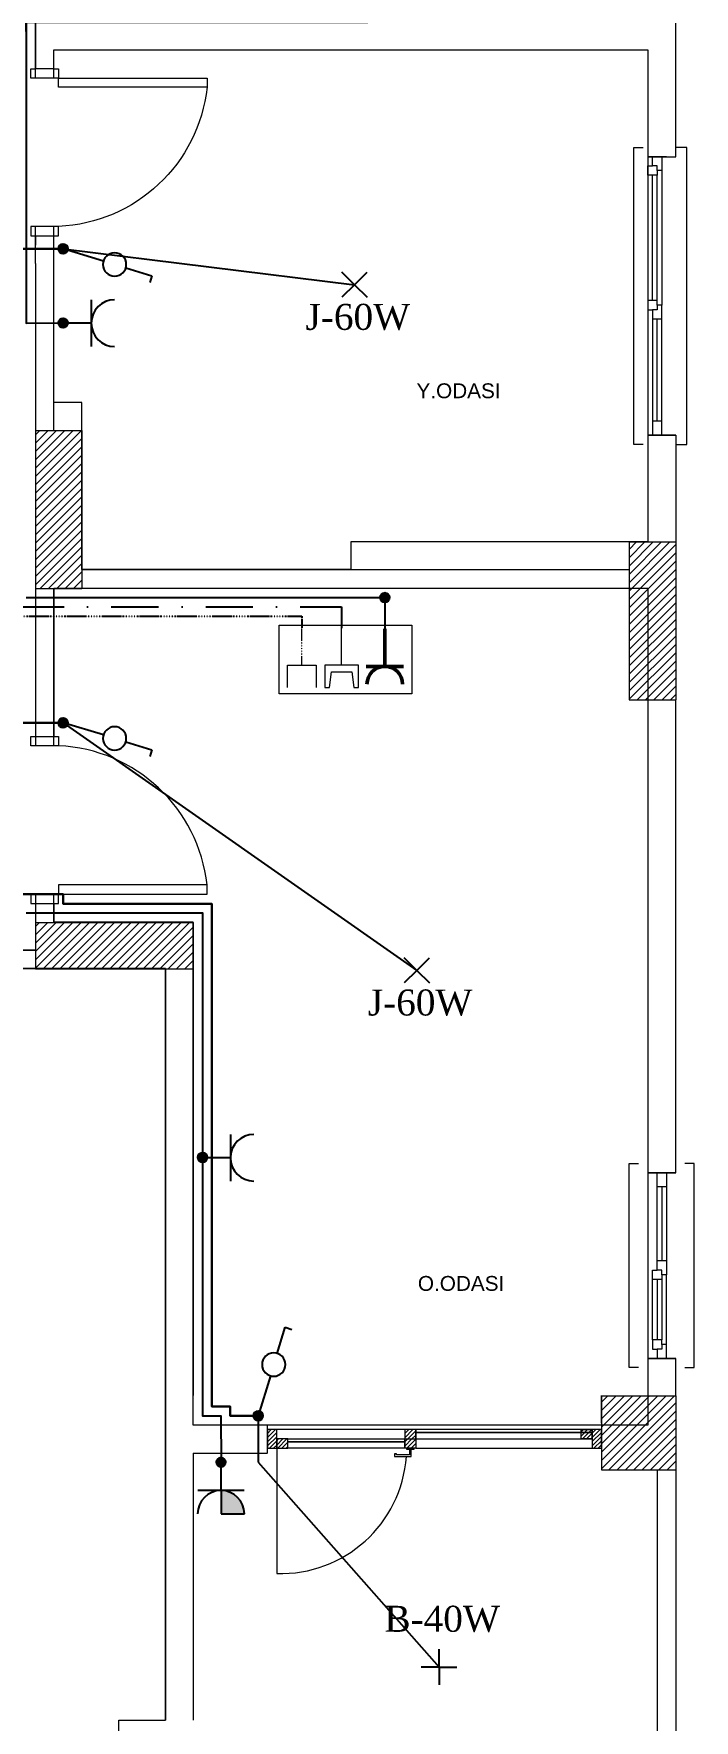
# Model space of a CAD drawing. Header units: millimetres. Extents: x 3395 to 31170, y 2853 to 7104.
# Drawn here: x 16181 to 16537, y 4691 to 5600 of the extents above; entities that cross this region are included whole.
import ezdxf

# ---------------------------------------------------------------- set-up
doc = ezdxf.new("R2010")
doc.units = ezdxf.units.MM
doc.linetypes.add('DASHDOTX2', pattern=[50.8, 25.4, -12.7, 0, -12.7])
doc.linetypes.add('DIVIDE', pattern=[1.25, 0.5, -0.25, 0, -0.25, 0, -0.25])
for name, color, linetype in [('AydınlatmaT.', 1, 'Continuous'), ('Elektrik T.', 4, 'Continuous'), ('S', 2, 'Continuous'), ('Telefon', 3, 'DIVIDE'), ('Televizyon', 255, 'DASHDOTX2'), ('YazılarY.', 7, 'Continuous')]:
    doc.layers.add(name, color=color, linetype=linetype)
for name, color, linetype, lineweight in [('Duvar', 7, 'Continuous', 20), ('EHAT-TV', 7, 'Continuous', 20), ('EHAT_PRIZ', 4, 'Continuous', 50), ('elk035', 3, 'Continuous', 30), ('KAPEN', 30, 'Continuous', 13), ('OK', 51, 'Continuous', 20), ('TR', 252, 'Continuous', 5)]:
    doc.layers.add(name, color=color, linetype=linetype, lineweight=lineweight)
doc.styles.add('MEKAN', font='times.ttf')
doc.styles.get("Standard").update_dxf_attribs({"font": 'arial.ttf'})
pattern_1 = [(225, (4504498.5887, -378640.9306), (1.12253201513, -1.12253201513), [])]
pattern_2 = [(225, (4504488.5887, -378670.9308), (1.12253201513, -1.12253201513), [])]

# ---------------------------------------------------------------- blocks, each defined once
blk = doc.blocks.new('RR9-1A')
at = {"layer": 'KAPEN'}
for points in [[(0, 0), (0, -2.5), (5, -2.5), (5, 12.5), (0, 12.5), (0, 10)], [(90, 0), (90, -2.5), (85, -2.5), (85, 12.5), (90, 12.5), (90, 10)]]:
    blk.add_lwpolyline(points, dxfattribs=at)
blk.add_lwpolyline([(5, -82.5), (10, -82.5), (10, -2.5), (5, -2.5)], close=True, dxfattribs=at)
blk.add_arc((0.74, 1.33), 84.34, 276.30069, 357.39453, dxfattribs=at)
blk = doc.blocks.new('ÜÇLÜ GRUP(TEL-TV-PRİZ)')
at = {"layer": 'EHAT-TV', "linetype": 'Continuous'}
blk.add_line((21.45, -2.02), (1.58, -2.02), dxfattribs=at)
at = {"layer": 'EHAT-TV', "color": 7, "lineweight": 20}
blk.add_lwpolyline([(25.05, 3.38), (33.45, 4.58), (33.45, 6.98), (21.45, 6.98), (21.45, -11.02), (33.45, -11.02), (33.45, -8.61), (25.05, -7.42), (25.05, 3.38)], dxfattribs=at)
at = {"layer": 'EHAT_PRIZ'}
for p, q in [((22.13, 31.26), (22.13, 11.18)), ((22.13, 21.22), (1.95, 21.22))]:
    blk.add_line(p, q, dxfattribs=at)
blk.add_arc((31.73, 21.22), 9.6, 90, 270, dxfattribs=at)
at = {"layer": 'OK'}
blk.add_lwpolyline([(0, 35.7), (36.98, 35.7), (36.98, -35.7), (0, -35.7)], close=True, dxfattribs=at)
at = {"layer": 'Telefon', "color": 3, "linetype": 'Continuous', "lineweight": 20}
for p, q in [((21.45, -15.78), (33.45, -15.78)), ((21.45, -31.14), (21.45, -15.78)), ((33.45, -31.14), (21.45, -31.14))]:
    blk.add_line(p, q, dxfattribs=at)
at = {"layer": 'Telefon', "color": 3, "linetype": 'DIVIDE', "lineweight": 20}
blk.add_line((21.45, -23.46), (1.58, -23.46), dxfattribs=at)
blk = doc.blocks.new('B')
at = {"layer": 'elk035'}
blk.add_hatch(color=256, dxfattribs=at).paths.add_polyline_path([(2.5, 0, 1), (-2.5, 0, 1)])
blk.add_circle((0, 0), 2.5, dxfattribs=at)
blk = doc.blocks.new('NORA')
for p, q in [((0, 0.2275), (-0.0318, 0.2275)), ((0, 0.105), (0, 0.2275))]:
    blk.add_line(p, q)
blk.add_circle((0, 0.0525), 0.0525)
blk = doc.blocks.new('A')
at = {"layer": 'S', "xscale": 100, "yscale": 100, "zscale": 100, "rotation": 180}
blk.add_blockref('NORA', (0, 0), dxfattribs=at)

msp = doc.modelspace()

# ---------------------------------------------------------------- hatches: boundary and pattern name
at = {"layer": 'Elektrik T.'}
h = msp.add_hatch(color=256, dxfattribs=at)
h.dxf.hatch_style = 1
h.paths.add_polyline_path([(16281.57, 4815.26), (16281.57, 4802.66), (16294.17, 4802.66, 0.414214)])
at = {"layer": 'TR'}
h = msp.add_hatch(dxfattribs=at)
h.set_pattern_fill('ANSI31', color=256, scale=0.5, angle=180, style=0)
h.set_pattern_definition(pattern_1)
h.paths.add_polyline_path([(16306.57, 4838.06), (16311.57, 4838.06), (16311.57, 4843.06), (16311.57, 4848.06), (16306.57, 4848.06)])
h = msp.add_hatch(dxfattribs=at)
h.set_pattern_fill('ANSI31', color=256, scale=0.5, angle=180, style=0)
h.set_pattern_definition(pattern_1)
h.paths.add_polyline_path([(16380.57, 4843.06), (16386.57, 4843.06), (16386.57, 4846.56), (16386.57, 4848.06), (16380.57, 4848.06)])
h = msp.add_hatch(dxfattribs=at)
h.set_pattern_fill('ANSI31', color=256, scale=0.5, angle=180, style=0)
h.set_pattern_definition(pattern_2)
h.paths.add_polyline_path([(16475.57, 4843.06), (16481.57, 4843.06), (16481.57, 4848.06), (16475.57, 4848.06), (16475.57, 4846.56)])
h = msp.add_hatch(dxfattribs=at)
h.set_pattern_fill('ANSI31', color=256, scale=0.5, angle=180, style=0)
h.set_pattern_definition(pattern_2)
h.paths.add_polyline_path([(16481.57, 4843.06), (16481.57, 4838.06), (16486.57, 4838.06), (16486.57, 4848.06), (16481.57, 4848.06)])
h = msp.add_hatch(dxfattribs=at)
h.set_pattern_fill('ANSI31', color=256, scale=0.5, angle=180, style=0)
h.set_pattern_definition(pattern_1)
h.paths.add_polyline_path([(16311.57, 4838.06), (16317.57, 4838.06), (16317.57, 4841.56), (16317.57, 4843.06), (16311.57, 4843.06)])
h = msp.add_hatch(dxfattribs=at)
h.set_pattern_fill('ANSI31', color=256, scale=0.5, angle=180, style=0)
h.set_pattern_definition(pattern_1)
h.paths.add_polyline_path([(16380.57, 4838.06), (16386.57, 4838.06), (16386.57, 4843.06), (16380.57, 4843.06)])

# ---------------------------------------------------------------- linework, layer by layer
at = {"layer": 'AydınlatmaT.'}
for p, q in [((16218.21, 5477.71), (16196.57, 5484.29)), ((16196.57, 5484.29), (16353.49, 5464.99)), ((16218.21, 5222.36), (16196.57, 5228.94)), ((16196.57, 5228.94), (16387.06, 5095.54)), ((16308.16, 4877.1), (16301.57, 4855.46)), ((16301.57, 4855.46), (16301.57, 4835.46)), ((16301.57, 4835.46), (16301.57, 4830.46)), ((16301.57, 4830.46), (16399.05, 4720.09))]:
    msp.add_line(p, q, dxfattribs=at)
at = {"layer": 'AydınlatmaT.', "color": 1}
for p, q in [((16353.49, 5464.99), (16346.7, 5471.78)), ((16353.49, 5464.99), (16360.28, 5471.78)), ((16353.49, 5464.99), (16346.7, 5458.2)), ((16353.49, 5464.99), (16360.28, 5458.2)), ((16387.06, 5095.54), (16380.27, 5102.33)), ((16387.06, 5095.54), (16393.85, 5102.33)), ((16387.06, 5095.54), (16380.27, 5088.75)), ((16387.06, 5095.54), (16393.85, 5088.75)), ((16399.05, 4720.09), (16399.05, 4729.69)), ((16399.05, 4720.09), (16389.45, 4720.09)), ((16399.05, 4720.09), (16408.65, 4720.09)), ((16399.05, 4720.09), (16399.05, 4710.49))]:
    msp.add_line(p, q, dxfattribs=at)
at = {"layer": 'AydınlatmaT.'}
for points in [[(16171.57, 5484.29), (16191.57, 5484.29), (16196.57, 5484.29), (16191.57, 5484.29), (16171.57, 5484.29)], [(16161.57, 5228.94), (16191.57, 5228.94), (16196.57, 5228.94), (16161.57, 5228.94)], [(16004.49, 5136.46), (16191.57, 5136.56), (16196.57, 5136.56), (16196.57, 5131.46), (16196.57, 5131.46), (16271.57, 5131.46), (16276.57, 5131.46), (16276.57, 4860.46), (16276.57, 4860.46), (16281.57, 4860.46), (16286.57, 4860.46), (16286.57, 4855.46), (16301.57, 4855.46), (16286.57, 4855.46), (16286.57, 4860.46), (16276.57, 4860.46), (16276.57, 5131.46), (16196.57, 5131.46), (16196.57, 5136.56), (16156.57, 5136.56)]]:
    msp.add_lwpolyline(points, dxfattribs=at)
at = {"layer": 'Duvar'}
for p, q in [((16526.57, 5533.96), (16526.57, 5718.96)), ((16181.57, 5611.36), (16181.57, 5581.36)), ((16191.57, 5581.36), (16191.57, 5591.46)), ((16191.57, 5591.46), (16511.57, 5591.46)), ((16271.57, 5591.36), (16271.57, 5591.36)), ((16511.57, 5591.46), (16511.57, 5533.96)), ((16191.57, 5581.36), (16181.57, 5581.36)), ((16511.57, 5533.96), (16526.57, 5533.96)), ((16511.57, 5533.96), (16526.57, 5533.96)), ((16521.57, 5533.96), (16511.57, 5533.96)), ((16511.57, 5533.96), (16521.57, 5533.96)), ((16511.57, 5533.96), (16521.57, 5533.96)), ((16511.57, 5533.96), (16521.57, 5533.96)), ((16511.57, 5533.96), (16526.57, 5533.96)), ((16514.07, 5533.96), (16519.07, 5533.96)), ((16519.07, 5526.46), (16519.07, 5453.96)), ((16511.57, 5523.96), (16511.57, 5456.46)), ((16514.07, 5456.46), (16514.07, 5523.96)), ((16516.57, 5456.46), (16516.57, 5523.96)), ((16181.57, 5491.36), (16191.57, 5491.36)), ((16181.57, 5491.36), (16181.57, 5486.36)), ((16191.57, 5386.46), (16191.57, 5491.36)), ((16181.57, 5476.36), (16181.57, 5386.46)), ((16514.07, 5446.46), (16514.07, 5391.46)), ((16519.07, 5446.46), (16514.07, 5446.46)), ((16516.57, 5391.46), (16516.57, 5446.46)), ((16519.07, 5391.46), (16519.07, 5446.46)), ((16181.55, 5386.36), (16206.55, 5386.36)), ((16181.55, 5386.36), (16181.55, 5301.36)), ((16206.55, 5386.36), (16206.55, 5301.36)), ((16511.57, 5383.96), (16511.57, 5326.46)), ((16511.57, 5383.96), (16526.57, 5383.96)), ((16526.57, 5383.96), (16511.57, 5383.96)), ((16521.57, 5383.96), (16511.57, 5383.96)), ((16511.57, 5383.96), (16521.57, 5383.96)), ((16511.57, 5383.96), (16521.57, 5383.96)), ((16511.57, 5383.96), (16521.57, 5383.96)), ((16511.57, 5383.96), (16526.57, 5383.96)), ((16526.57, 5383.96), (16526.57, 5326.46)), ((16181.57, 5331.36), (16181.55, 5331.36)), ((16501.55, 5326.36), (16526.55, 5326.36)), ((16501.55, 5326.36), (16501.55, 5241.36)), ((16526.55, 5326.36), (16526.55, 5241.36)), ((16181.55, 5321.36), (16181.57, 5321.36)), ((16206.57, 5311.46), (16501.57, 5311.46)), ((16181.55, 5301.36), (16206.55, 5301.36)), ((16181.57, 5301.56), (16181.57, 5221.56)), ((16191.57, 5301.46), (16191.57, 5221.56)), ((16206.57, 5301.46), (16501.57, 5301.46)), ((16501.55, 5241.36), (16526.55, 5241.36)), ((16511.57, 5241.46), (16511.57, 4986.46)), ((16526.57, 4986.46), (16526.57, 5241.46)), ((16181.57, 5221.56), (16191.57, 5221.56)), ((16181.57, 5131.56), (16181.57, 5121.56)), ((16181.57, 5131.56), (16191.57, 5131.56)), ((16191.57, 5131.56), (16191.57, 5121.56)), ((16181.55, 5121.36), (16266.55, 5121.36)), ((16181.55, 5121.36), (16181.55, 5096.36)), ((16266.55, 5121.36), (16266.55, 5096.36)), ((15991.57, 5106.46), (16181.57, 5106.46)), ((15991.57, 5096.46), (16181.57, 5096.46)), ((16181.55, 5096.36), (16266.55, 5096.36)), ((16251.57, 5096.46), (16251.57, 4691.56)), ((16266.57, 5096.56), (16266.57, 4866.46)), ((16511.57, 4986.46), (16526.57, 4986.46)), ((16526.57, 4986.46), (16511.57, 4986.46)), ((16516.57, 4938.96), (16516.57, 4978.96)), ((16519.07, 4978.96), (16519.07, 4938.96)), ((16521.57, 4978.96), (16521.57, 4938.96)), ((16521.57, 4938.96), (16516.57, 4938.96)), ((16514.07, 4896.46), (16514.07, 4928.96)), ((16516.57, 4928.96), (16516.57, 4896.46)), ((16519.07, 4928.96), (16519.07, 4896.46)), ((16521.57, 4893.96), (16521.57, 4931.46)), ((16511.57, 4886.46), (16511.57, 4866.46)), ((16511.57, 4886.46), (16526.57, 4886.46)), ((16526.57, 4886.46), (16511.57, 4886.46)), ((16526.57, 4866.46), (16526.57, 4886.46)), ((16486.55, 4866.36), (16526.55, 4866.36)), ((16486.55, 4866.36), (16486.55, 4826.36)), ((16486.57, 4851.51), (16486.57, 4866.51)), ((16526.55, 4866.36), (16526.55, 4826.36)), ((16306.57, 4850.46), (16266.57, 4850.46)), ((16306.57, 4835.51), (16306.57, 4850.51)), ((16306.57, 4845.51), (16306.57, 4840.51)), ((16386.57, 4848.06), (16311.57, 4848.06)), ((16266.57, 4835.46), (16306.57, 4835.46)), ((16266.57, 4835.46), (16266.57, 4691.56)), ((16386.57, 4838.06), (16486.57, 4838.06)), ((16486.55, 4826.36), (16526.55, 4826.36))]:
    msp.add_line(p, q, dxfattribs=at)
for points in [[(16181.57, 5576.36), (16181.57, 5616.36)], [(16191.57, 5576.36), (16191.57, 5591.46), (16226.57, 5591.46), (16226.57, 5591.46), (16511.57, 5591.46), (16511.57, 5326.46), (16351.57, 5326.46), (16351.57, 5311.46), (16206.57, 5311.46), (16206.57, 5401.46), (16191.57, 5401.46), (16191.57, 5496.36)], [(16509.07, 5378.96), (16504.07, 5378.96), (16504.07, 5538.96), (16509.07, 5538.96)], [(16526.57, 5378.96), (16532.57, 5378.96), (16532.57, 5538.96), (16526.57, 5538.96)], [(16516.57, 5526.46), (16516.57, 5523.96), (16511.57, 5523.96), (16511.57, 5528.96), (16514.07, 5528.96)], [(16519.07, 5533.96), (16519.07, 5526.46), (16516.57, 5526.46), (16516.57, 5528.96), (16514.07, 5528.96), (16514.07, 5533.96)], [(16181.57, 5476.36), (16181.57, 5496.36)], [(16181.57, 5476.36), (16181.57, 5331.36), (16181.55, 5331.36)], [(16516.57, 5453.96), (16516.57, 5456.46), (16511.57, 5456.46), (16511.57, 5451.46), (16514.07, 5451.46)], [(16519.07, 5446.46), (16519.07, 5453.96), (16516.57, 5453.96), (16516.57, 5451.46), (16514.07, 5451.46), (16514.07, 5446.46)], [(16519.07, 5383.96), (16519.07, 5391.46), (16514.07, 5391.46), (16514.07, 5383.96)], [(16181.55, 5321.36), (16181.57, 5321.36), (16181.57, 5216.56)], [(16191.57, 5301.46), (16511.57, 5301.46), (16511.57, 4850.46), (16266.57, 4850.46), (16266.57, 5121.46), (16191.57, 5121.46), (16191.57, 5136.56)], [(16191.57, 5216.56), (16191.57, 5301.46)], [(16181.57, 5136.56), (16181.57, 5106.46), (15986.57, 5106.46)], [(15891.57, 4686.46), (15906.57, 4686.46), (15906.57, 4666.46), (16226.57, 4666.46), (16226.57, 4691.46), (16251.57, 4691.46), (16251.57, 5096.46), (15986.57, 5096.46)], [(16506.57, 4881.46), (16501.57, 4881.46), (16501.57, 4991.46), (16506.57, 4991.46)], [(16531.57, 4881.46), (16536.57, 4881.46), (16536.57, 4991.46), (16531.57, 4991.46)], [(16521.57, 4986.46), (16521.57, 4978.96), (16516.57, 4978.96), (16516.57, 4986.46)], [(16521.57, 4938.96), (16521.57, 4931.46), (16519.07, 4931.46), (16519.07, 4933.96), (16516.57, 4933.96), (16516.57, 4938.96)], [(16519.07, 4931.46), (16519.07, 4928.96), (16514.07, 4928.96), (16514.07, 4933.96), (16516.57, 4933.96)], [(16519.07, 4893.96), (16519.07, 4896.46), (16514.07, 4896.46), (16514.07, 4891.46), (16516.57, 4891.46)], [(16521.57, 4886.46), (16521.57, 4893.96), (16519.07, 4893.96), (16519.07, 4891.46), (16516.57, 4891.46), (16516.57, 4886.46)], [(16486.57, 4851.46), (16486.57, 4851.46), (16486.57, 4866.46), (16486.57, 4866.46)], [(16311.57, 4838.06), (16311.57, 4770.56)], [(16526.57, 4826.46), (16526.57, 4605.46), (16256.57, 4605.46), (16256.57, 4621.46), (16256.57, 4651.46)], [(16516.57, 4826.46), (16516.57, 4615.46), (16266.57, 4615.46), (16266.57, 4631.46), (16266.57, 4651.46)]]:
    msp.add_lwpolyline(points, dxfattribs=at)
for points in [[(16306.57, 4838.06), (16311.57, 4838.06), (16311.57, 4848.06), (16306.57, 4848.06)], [(16386.57, 4848.06), (16380.57, 4848.06), (16380.57, 4843.06), (16386.57, 4843.06)], [(16481.57, 4848.06), (16386.57, 4848.06), (16386.57, 4846.56), (16481.57, 4846.56)], [(16481.57, 4846.56), (16386.57, 4846.56), (16386.57, 4843.06), (16481.57, 4843.06)], [(16475.57, 4848.06), (16481.57, 4848.06), (16481.57, 4843.06), (16475.57, 4843.06)], [(16481.57, 4838.06), (16486.57, 4838.06), (16486.57, 4848.06), (16481.57, 4848.06)], [(16317.57, 4843.06), (16311.57, 4843.06), (16311.57, 4838.06), (16317.57, 4838.06)], [(16317.57, 4843.06), (16380.57, 4843.06), (16380.57, 4841.56), (16317.57, 4841.56)], [(16317.57, 4841.56), (16380.57, 4841.56), (16380.57, 4838.06), (16317.57, 4838.06)], [(16375.07, 4833.56), (16384.07, 4833.56), (16384.07, 4837.56), (16383.07, 4837.56), (16383.07, 4834.56), (16376.07, 4834.56), (16376.07, 4835.06), (16375.07, 4835.06)], [(16380.57, 4843.06), (16386.57, 4843.06), (16386.57, 4838.06), (16380.57, 4838.06)], [(16381.57, 4838.06), (16381.57, 4837.56), (16385.57, 4837.56), (16385.57, 4838.06)]]:
    msp.add_lwpolyline(points, close=True, dxfattribs=at)
msp.add_arc((16313.72, 4838.41), 67.88, 268.1858, 355.90662, dxfattribs=at)
at = {"layer": 'Elektrik T.', "color": 4}
for p, q in [((16211.65, 5456.82), (16211.65, 5431.72)), ((16211.65, 5444.27), (16196.44, 5444.27)), ((16286.65, 5007.12), (16286.65, 4982.01)), ((16286.65, 4994.56), (16271.44, 4994.56)), ((16281.57, 4815.26), (16281.57, 4830.46)), ((16294.12, 4815.26), (16269.02, 4815.26))]:
    msp.add_line(p, q, dxfattribs=at)
at = {"layer": 'Elektrik T.'}
for p, q in [((16281.57, 4815.26), (16281.57, 4802.66)), ((16281.57, 4802.66), (16294.17, 4802.66))]:
    msp.add_line(p, q, dxfattribs=at)
for points in [[(16112.11, 5881.54), (16111.96, 5856.51), (16171.57, 5856.51), (16171.57, 5856.51), (16171.57, 5833.8), (16196.57, 5833.88), (16196.57, 5706.36), (16196.57, 5701.36), (16181.57, 5701.36), (16176.57, 5701.36), (16196.57, 5701.36), (16196.57, 5701.36), (16176.57, 5701.36), (16176.57, 5601.46), (16176.57, 5606.46), (16360.59, 5606.46), (16176.57, 5606.46), (16176.57, 5444.27), (16196.57, 5444.35)], [(16176.57, 5296.37), (16369.83, 5296.37), (16369.83, 5279.51)], [(16176.57, 5126.46), (16266.57, 5126.46), (16271.57, 5126.46), (16271.57, 4994.56), (16271.54, 4855.46), (16271.54, 4855.46), (16281.54, 4855.53), (16281.57, 4830.46)]]:
    msp.add_lwpolyline(points, dxfattribs=at)
at = {"layer": 'Elektrik T.', "color": 4}
for centre, start, end in [((16224.25, 5444.27), 90, 180), ((16224.25, 5444.27), 180, 270), ((16299.25, 4994.56), 90, 180), ((16299.25, 4994.56), 180, 270), ((16281.57, 4802.66), 90, 180), ((16281.57, 4802.66), 0, 90)]:
    msp.add_arc(centre, 12.6, start, end, dxfattribs=at)
at = {"layer": 'Telefon'}
msp.add_lwpolyline([(15859.98, 4884.64), (15913.15, 4884.64), (15896.57, 4884.64), (15901.57, 4884.64), (15901.57, 5126.46), (15901.57, 5131.46), (16166.57, 5131.46), (16166.57, 5131.46), (16166.57, 5286.42), (16166.57, 5286.42), (16325.15, 5286.42), (16325.15, 5279.88)], dxfattribs=at)
at = {"layer": 'Televizyon'}
msp.add_lwpolyline([(15859.98, 4863.2), (15913.15, 4863.2), (15891.57, 4863.2), (15896.57, 4863.15), (15896.57, 5121.46), (15896.57, 5126.46), (16171.57, 5126.36), (16171.57, 5126.36), (16171.57, 5291.42), (16171.57, 5291.42), (16171.57, 5291.42), (16346.58, 5291.42), (16346.58, 5279.88)], dxfattribs=at)
at = {"layer": 'TR', "ltscale": 2}
for p, q in [((16181.55, 5384.05), (16183.86, 5386.36)), ((16181.55, 5379.56), (16188.35, 5386.36)), ((16181.55, 5375.07), (16192.84, 5386.36)), ((16181.55, 5370.58), (16197.33, 5386.36)), ((16181.55, 5366.09), (16201.82, 5386.36)), ((16181.55, 5361.6), (16206.31, 5386.36)), ((16181.55, 5357.11), (16206.55, 5382.11)), ((16181.55, 5352.62), (16206.55, 5377.62)), ((16181.55, 5348.13), (16206.55, 5373.13)), ((16181.55, 5343.64), (16206.55, 5368.64)), ((16181.55, 5339.15), (16206.55, 5364.15)), ((16181.55, 5334.66), (16206.55, 5359.66)), ((16181.55, 5330.17), (16206.55, 5355.17)), ((16181.55, 5325.68), (16206.55, 5350.68)), ((16181.55, 5321.19), (16206.55, 5346.19)), ((16181.55, 5316.7), (16206.55, 5341.7)), ((16181.55, 5312.21), (16206.55, 5337.21)), ((16181.55, 5307.72), (16206.55, 5332.72)), ((16181.55, 5303.23), (16206.55, 5328.23)), ((16501.55, 5322.39), (16505.52, 5326.36)), ((16501.55, 5317.9), (16510.01, 5326.36)), ((16501.55, 5313.41), (16514.5, 5326.36)), ((16501.55, 5308.92), (16518.99, 5326.36)), ((16501.55, 5304.43), (16523.48, 5326.36)), ((16184.17, 5301.36), (16206.55, 5323.74)), ((16188.66, 5301.36), (16206.55, 5319.25)), ((16501.55, 5299.94), (16526.55, 5324.94)), ((16501.55, 5295.45), (16526.55, 5320.45)), ((16193.15, 5301.36), (16206.55, 5314.76)), ((16197.64, 5301.36), (16206.55, 5310.27)), ((16501.55, 5290.96), (16526.55, 5315.96)), ((16501.55, 5286.47), (16526.55, 5311.47)), ((16202.13, 5301.36), (16206.55, 5305.78)), ((16501.55, 5281.98), (16526.55, 5306.98)), ((16501.55, 5277.49), (16526.55, 5302.49)), ((16501.55, 5273), (16526.55, 5298)), ((16501.55, 5268.51), (16526.55, 5293.51)), ((16501.55, 5264.02), (16526.55, 5289.02)), ((16501.55, 5259.53), (16526.55, 5284.53)), ((16501.55, 5255.04), (16526.55, 5280.04)), ((16501.55, 5250.55), (16526.55, 5275.55)), ((16501.55, 5246.06), (16526.55, 5271.06)), ((16501.55, 5241.57), (16526.55, 5266.57)), ((16505.83, 5241.36), (16526.55, 5262.08)), ((16510.32, 5241.36), (16526.55, 5257.59)), ((16514.81, 5241.36), (16526.55, 5253.1)), ((16519.3, 5241.36), (16526.55, 5248.61)), ((16523.79, 5241.36), (16526.55, 5244.12)), ((16181.55, 5119.14), (16183.77, 5121.36)), ((16181.55, 5114.65), (16188.26, 5121.36)), ((16181.55, 5110.16), (16192.75, 5121.36)), ((16181.55, 5105.67), (16197.24, 5121.36)), ((16181.55, 5101.17), (16201.73, 5121.36)), ((16181.55, 5096.68), (16206.22, 5121.36)), ((16185.71, 5096.36), (16210.71, 5121.36)), ((16190.2, 5096.36), (16215.2, 5121.36)), ((16194.69, 5096.36), (16219.69, 5121.36)), ((16199.18, 5096.36), (16224.18, 5121.36)), ((16203.67, 5096.36), (16228.67, 5121.36)), ((16208.16, 5096.36), (16233.16, 5121.36)), ((16212.65, 5096.36), (16237.65, 5121.36)), ((16217.14, 5096.36), (16242.14, 5121.36)), ((16221.63, 5096.36), (16246.63, 5121.36)), ((16226.12, 5096.36), (16251.12, 5121.36)), ((16230.62, 5096.36), (16255.62, 5121.36)), ((16235.11, 5096.36), (16260.11, 5121.36)), ((16239.6, 5096.36), (16264.6, 5121.36)), ((16244.09, 5096.36), (16266.55, 5118.82)), ((16248.58, 5096.36), (16266.55, 5114.33)), ((16253.07, 5096.36), (16266.55, 5109.84)), ((16257.56, 5096.36), (16266.55, 5105.35)), ((16262.05, 5096.36), (16266.55, 5100.86)), ((16266.54, 5096.36), (16266.55, 5096.37)), ((16486.55, 4862.87), (16490.04, 4866.36)), ((16486.55, 4858.38), (16494.53, 4866.36)), ((16486.55, 4853.89), (16499.02, 4866.36)), ((16486.55, 4849.4), (16503.51, 4866.36)), ((16486.55, 4844.91), (16508, 4866.36)), ((16486.55, 4840.42), (16512.49, 4866.36)), ((16486.55, 4835.93), (16516.98, 4866.36)), ((16486.55, 4831.44), (16521.47, 4866.36)), ((16486.55, 4826.95), (16525.96, 4866.36)), ((16490.45, 4826.36), (16526.55, 4862.46)), ((16494.94, 4826.36), (16526.55, 4857.97)), ((16499.43, 4826.36), (16526.55, 4853.48)), ((16503.92, 4826.36), (16526.55, 4848.99)), ((16508.41, 4826.36), (16526.55, 4844.5)), ((16512.9, 4826.36), (16526.55, 4840.01)), ((16517.39, 4826.36), (16526.55, 4835.52)), ((16521.88, 4826.36), (16526.55, 4831.03)), ((16526.37, 4826.36), (16526.55, 4826.54))]:
    msp.add_line(p, q, dxfattribs=at)

# ---------------------------------------------------------------- block references
at = {"layer": 'AydınlatmaT.', "linetype": 'Continuous', "xscale": -1.199999999997266, "yscale": 1.200000000001167, "zscale": 1.2}
for p, rotation in [((16218.21, 5477.71), 73.07657146405352), ((16218.21, 5222.36), 73.07657146405352), ((16308.16, 4877.1), 163.0765714640535)]:
    msp.add_blockref('A', p, dxfattribs=dict(at, rotation=rotation))
at = {"layer": 'Duvar', "xscale": -1, "rotation": 90}
msp.add_blockref('RR9-1A', (16191.57, 5581.36), dxfattribs=at)
at = {"layer": 'Duvar'}
for name, p, rotation in [('B', (16196.57, 5484.29), 289.6047395526663), ('B', (16196.57, 5444.35), 289.6047395526663), ('B', (16369.83, 5296.37), 199.6047395526663), ('ÜÇLÜ GRUP(TEL-TV-PRİZ)', (16348.6, 5281.46), 270), ('B', (16196.57, 5228.94), 289.6047395526663), ('RR9-1A', (16191.57, 5131.56), 90), ('B', (16271.57, 4994.64), 289.6047395526663), ('B', (16301.57, 4855.46), 289.6047395526663), ('B', (16281.57, 4830.46), 199.6047395526663)]:
    msp.add_blockref(name, p, dxfattribs=dict(at, rotation=rotation))

# ---------------------------------------------------------------- texts
at = {"layer": 'YazılarY.', "style": 'MEKAN'}
for s, p in [('J-60W', (16327.12, 5440.65)), ('J-60W', (16360.69, 5071.21)), ('B-40W', (16369.6, 4739.14))]:
    msp.add_text(s, height=14, dxfattribs=at).set_placement(p)
at = {"layer": 'YazılarY.', "linetype": 'ByBlock', "char_height": 8, "attachment_point": 1}
for s, insert in [('Y.ODASI', (16386.89, 5411.83)), ('O.ODASI', (16387.64, 4930.85))]:
    msp.add_mtext_dynamic_manual_height_columns(s, width=66.1726, gutter_width=12.5, heights=[0], dxfattribs=dict(at, insert=insert))

doc.saveas('drawing.dxf')
